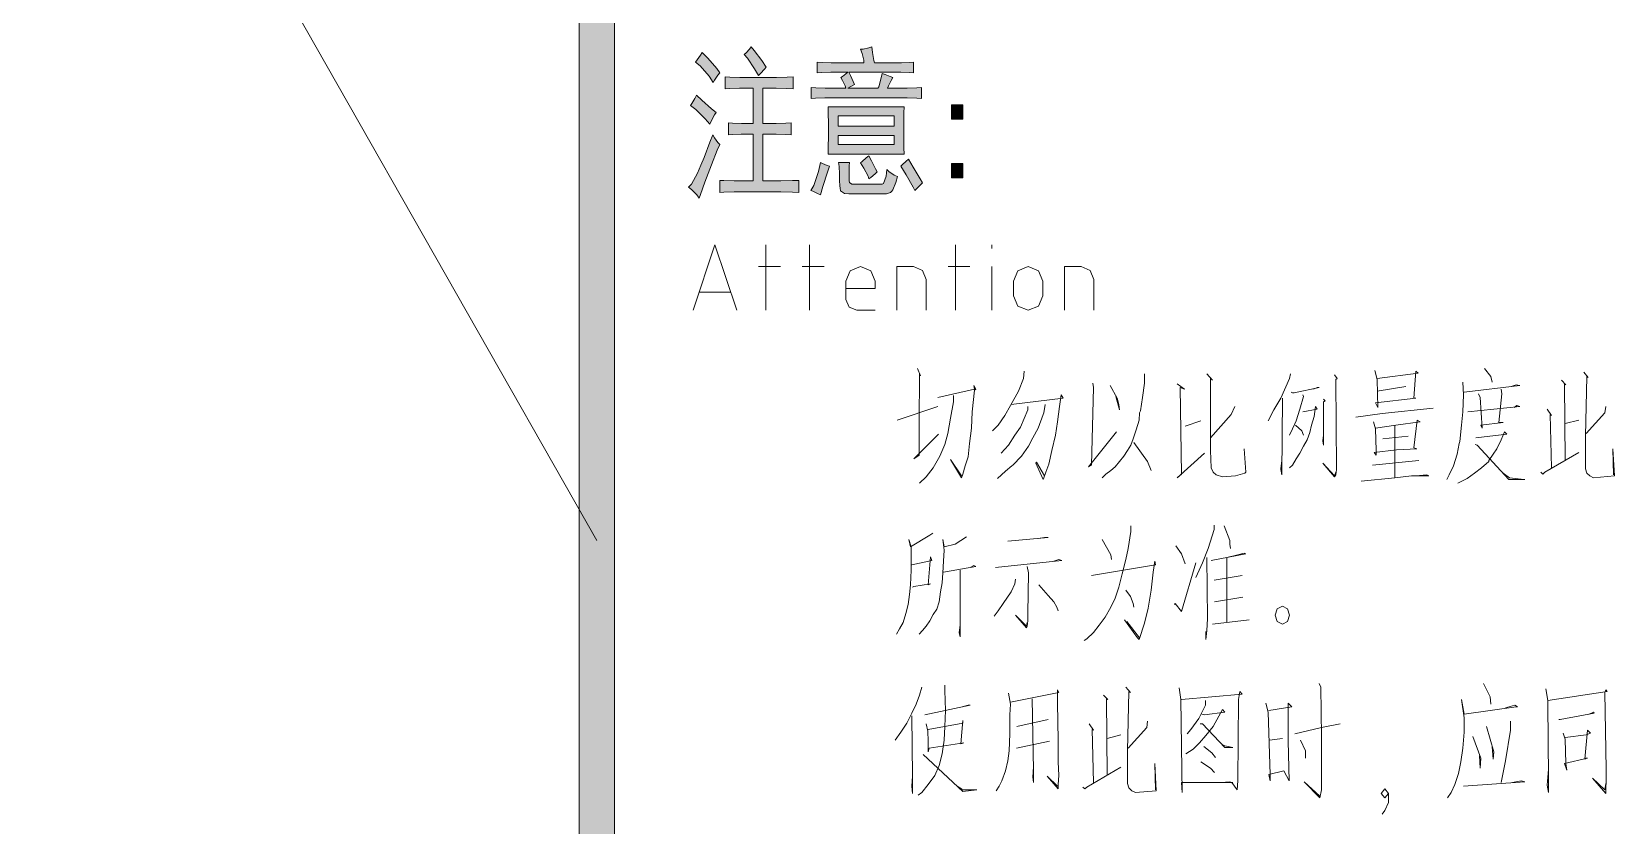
# Model space of a CAD drawing. Header units: millimetres. Extents: x 803 to 707111, y 130 to 2706464.
# Drawn here: x 698311 to 702777, y 2687046 to 2689285 of the extents above; entities that cross this region are included whole.
import ezdxf

# ---------------------------------------------------------------- set-up
doc = ezdxf.new("R2010")
doc.units = ezdxf.units.MM

msp = doc.modelspace()

# ---------------------------------------------------------------- hatches: boundary and pattern name
h = msp.add_hatch(color=0)
h.dxf.hatch_style = 2
h.paths.add_polyline_path([(699956.1, 2636390), (699856.1, 2636390), (699856.1, 2705263.6), (699956.1, 2705263.6)])
h = msp.add_hatch(color=0)
h.dxf.hatch_style = 2
h.paths.add_polyline_path([(700203.4, 2689226.4), (700219.3, 2689210), (700244.6, 2689181.3), (700253.2, 2689168.8), (700247.2, 2689162.4), (700237.8, 2689148.6), (700234.3, 2689141.8), (700222.7, 2689159.8), (700197.8, 2689188.6), (700184.1, 2689199.3), (700188.8, 2689205.7), (700198.7, 2689219.1)])
h = msp.add_hatch(color=0)
h.dxf.hatch_style = 2
h.paths.add_polyline_path([(700322.3, 2689220.8), (700327.1, 2689225.5), (700336.5, 2689236.2), (700341.2, 2689242.7), (700349.8, 2689232.4), (700371.3, 2689203.6), (700384.2, 2689184.7), (700379, 2689179.6), (700368.3, 2689167.5), (700362.7, 2689161.5), (700351.1, 2689180.4), (700330.9, 2689210)])
h = msp.add_hatch(color=0)
h.dxf.hatch_style = 2
h.paths.add_polyline_path([(700579.1, 2689170.5), (700566.6, 2689170.5), (700540.9, 2689169.7), (700527.6, 2689168.8), (700527.6, 2689199.3), (700541.7, 2689198.4), (700567.5, 2689197.6), (700579.1, 2689197.6), (700659.8, 2689197.6), (700659.4, 2689204.5), (700654.7, 2689223.8), (700650.4, 2689235.4), (700658.1, 2689236.2), (700673.5, 2689239.7), (700681.7, 2689242.7), (700684.3, 2689226.4), (700688.1, 2689203.6), (700689.9, 2689197.6), (700751.7, 2689197.6), (700765.4, 2689197.6), (700789, 2689198.4), (700799.3, 2689199.3), (700799.3, 2689168.8), (700787.8, 2689169.7), (700764.1, 2689170.5), (700751.7, 2689170.5), (700616.9, 2689170.5), (700621.6, 2689161.5), (700629.8, 2689144.4), (700632.8, 2689136.2), (700613.9, 2689125.5), (700699.3, 2689125.5), (700701.9, 2689129.8), (700707.9, 2689150.8), (700711.3, 2689166.7), (700719.5, 2689164.1), (700734.1, 2689158.5), (700741, 2689155.9), (700736.2, 2689147.8), (700728.9, 2689132.8), (700726.4, 2689125.5), (700766.7, 2689125.5), (700781.7, 2689125.5), (700809.2, 2689126.3), (700822.1, 2689127.2), (700822.1, 2689096.7), (700809.2, 2689097.6), (700781.7, 2689098.4), (700766.7, 2689098.4), (700564.1, 2689098.4), (700549.9, 2689098.4), (700523.3, 2689097.6), (700511.3, 2689096.7), (700511.3, 2689127.2), (700524.1, 2689126.3), (700550.3, 2689125.5), (700564.1, 2689125.5), (700608.7, 2689125.5), (700606.6, 2689132.8), (700599.7, 2689147.8), (700595, 2689155.9), (700599.3, 2689158.5), (700608.7, 2689165.8), (700613.9, 2689170.5)])
h = msp.add_hatch(color=0)
h.dxf.hatch_style = 2
h.paths.add_polyline_path([(700400.5, 2689155.9), (700413.4, 2689155.9), (700443, 2689156.8), (700460.2, 2689157.7), (700460.2, 2689123.7), (700441.7, 2689124.6), (700412.5, 2689125.5), (700401.8, 2689125.5), (700374.7, 2689125.5), (700374.7, 2689026.3), (700400.5, 2689026.3), (700412.1, 2689026.3), (700439.1, 2689027.1), (700454.6, 2689028), (700454.6, 2688993.7), (700439.6, 2688994.9), (700412.5, 2688995.8), (700400.5, 2688995.8), (700374.7, 2688995.8), (700374.7, 2688864), (700408.6, 2688864), (700425, 2688864), (700458.4, 2688864.8), (700476, 2688865.7), (700476, 2688831.8), (700458.4, 2688832.6), (700425.4, 2688833.5), (700409.9, 2688833.5), (700311.2, 2688833.5), (700293.6, 2688833.5), (700264.8, 2688832.6), (700253.2, 2688831.8), (700253.2, 2688865.7), (700264, 2688864.8), (700293.6, 2688864), (700312.5, 2688864), (700347.7, 2688864), (700347.7, 2688995.8), (700326.2, 2688995.8), (700313.3, 2688995.8), (700288.9, 2688994.9), (700277.7, 2688993.7), (700277.7, 2689028), (700288.9, 2689027.1), (700314.2, 2689026.3), (700327.5, 2689026.3), (700347.7, 2689026.3), (700347.7, 2689125.5), (700322.3, 2689125.5), (700308.6, 2689125.5), (700281.6, 2689124.6), (700268.2, 2689123.7), (700268.2, 2689157.7), (700281.6, 2689156.8), (700309.5, 2689155.9), (700323.6, 2689155.9)])
h = msp.add_hatch(color=0)
h.dxf.hatch_style = 2
h.paths.add_polyline_path([(700187.1, 2689105.7), (700202.6, 2689092), (700230, 2689067.5), (700242.5, 2689056.8), (700238.2, 2689050.8), (700229.6, 2689034.4), (700224.9, 2689024.6), (700212, 2689039.6), (700185, 2689065.8), (700170.8, 2689076.5), (700174.6, 2689082.1), (700182.8, 2689096.7)])
h = msp.add_hatch(color=0)
h.paths.add_polyline_path([(700773.6, 2689073.1), (700772.7, 2689055.9), (700772.3, 2689022.8), (700772.3, 2689006.5), (700772.3, 2688991.1), (700772.7, 2688957.6), (700773.6, 2688940), (700558.5, 2688940), (700559.3, 2688957.6), (700559.8, 2688991.9), (700559.8, 2689008.2), (700559.8, 2689024.6), (700559.3, 2689056.8), (700558.5, 2689073.1)])
h.paths.add_polyline_path([(700745.2, 2689019), (700745.2, 2689047.7), (700586.8, 2689047.7), (700586.8, 2689019)])
h.paths.add_polyline_path([(700745.2, 2688966.6), (700745.2, 2688991.9), (700586.8, 2688991.9), (700586.8, 2688966.6)])
h = msp.add_hatch(color=0)
h.dxf.hatch_style = 2
h.paths.add_polyline_path([(700938.5, 2689038.7), (700907.1, 2689038.7), (700907.1, 2689078.7), (700938.5, 2689078.7)])
h = msp.add_hatch(color=0)
h.dxf.hatch_style = 2
h.paths.add_polyline_path([(700253.2, 2688966.6), (700245.9, 2688950.7), (700229.2, 2688909.5), (700220.2, 2688885), (700211.1, 2688860.1), (700198.7, 2688825.3), (700195.3, 2688815.5), (700188.4, 2688824.5), (700173.4, 2688839.9), (700165.2, 2688846), (700172.9, 2688855), (700189.7, 2688886.3), (700199.1, 2688908.2), (700208.6, 2688930.5), (700225.3, 2688973), (700233, 2688993.7), (700237.8, 2688985.9), (700247.6, 2688972.2)])
h = msp.add_hatch(color=0)
h.dxf.hatch_style = 2
h.paths.add_polyline_path([(700562.8, 2688905.6), (700556.8, 2688888.5), (700543.9, 2688848.1), (700537, 2688824.5), (700528.9, 2688828.8), (700515.5, 2688835.2), (700510, 2688836.9), (700518.1, 2688851.5), (700531.4, 2688891), (700537, 2688916.4), (700543, 2688912.9), (700555.9, 2688907.4)])
h = msp.add_hatch(color=0)
h.dxf.hatch_style = 2
h.paths.add_polyline_path([(700619.4, 2688916.4), (700618.6, 2688906.5), (700618.2, 2688890.2), (700618.2, 2688883.7), (700618.2, 2688878.6), (700618.6, 2688868.7), (700618.6, 2688864), (700619, 2688859.7), (700625.5, 2688855), (700631.5, 2688855), (700711.3, 2688855), (700715.2, 2688856.7), (700722.1, 2688877.7), (700724.6, 2688896.6), (700730.2, 2688890.2), (700745.2, 2688880.3), (700754.7, 2688876.9), (700750, 2688859.7), (700741.8, 2688839.1), (700738.4, 2688835.2), (700734.9, 2688831.8), (700723.4, 2688827.9), (700715.2, 2688827.9), (700616.9, 2688827.9), (700605.3, 2688828.8), (700593.3, 2688836.5), (700592.4, 2688843.4), (700591.5, 2688850.3), (700591.1, 2688865.7), (700591.1, 2688874.7), (700591.1, 2688883.7), (700589.8, 2688904.8), (700588.5, 2688916.4)])
h = msp.add_hatch(color=0)
h.dxf.hatch_style = 2
h.paths.add_polyline_path([(700673.5, 2688934.4), (700680.8, 2688920.7), (700692.9, 2688898.3), (700697.6, 2688889.3), (700691.6, 2688883.7), (700679.6, 2688873.9), (700673.5, 2688869.6), (700671.4, 2688877.7), (700659.8, 2688900.1), (700650.4, 2688914.7), (700654.7, 2688918.9), (700666.2, 2688928.8)])
h = msp.add_hatch(color=0)
h.dxf.hatch_style = 2
h.paths.add_polyline_path([(700785.6, 2688925.4), (700798.5, 2688903.1), (700818.2, 2688869.6), (700824.7, 2688858.8), (700818.7, 2688852.4), (700807.9, 2688841.7), (700803.2, 2688836.9), (700798.5, 2688846.8), (700778.7, 2688881.2), (700764.1, 2688905.6), (700768, 2688909.9), (700778.7, 2688919.8)])
h = msp.add_hatch(color=0)
h.dxf.hatch_style = 2
h.paths.add_polyline_path([(700938.5, 2688873), (700907.1, 2688873), (700907.1, 2688912.9), (700938.5, 2688912.9)])

# ---------------------------------------------------------------- linework, layer by layer
at = {"color": 0, "lineweight": 0}
for points in [[(689792.2, 2705623.9), (699906.3, 2687849.4)], [(700177.7, 2688499), (700239.1, 2688684.1), (700300.9, 2688499)], [(700382.9, 2688499), (700382.9, 2688684.1)], [(700506.5, 2688499), (700506.5, 2688684.1)], [(700917.8, 2688499), (700917.8, 2688684.1)], [(701020.5, 2688673.8), (701020.5, 2688684.1)], [(700362.7, 2688622.3), (700424.1, 2688622.3)], [(700485.9, 2688622.3), (700547.7, 2688622.3)], [(700691.6, 2688581.1), (700679.6, 2688610.2), (700650.4, 2688622.3), (700621.2, 2688610.2), (700609.1, 2688581.1)], [(700609.1, 2688529.5), (700609.1, 2688581.1)], [(700691.6, 2688581.1), (700691.6, 2688560.4), (700609.1, 2688560.4)], [(700753, 2688499), (700753, 2688622.3), (700799.3, 2688622.3)], [(700835.4, 2688586.2), (700825.1, 2688611.5), (700799.3, 2688622.3)], [(700835.4, 2688586.2), (700835.4, 2688499)], [(700897.2, 2688622.3), (700958.6, 2688622.3)], [(701020.5, 2688499), (701020.5, 2688622.3)], [(701164.3, 2688581.1), (701152.3, 2688610.2), (701123.5, 2688622.3), (701094.3, 2688610.2), (701082.3, 2688581.1)], [(701082.3, 2688539.8), (701082.3, 2688581.1)], [(701164.3, 2688581.1), (701164.3, 2688539.8)], [(701226.1, 2688499), (701226.1, 2688622.3), (701272.5, 2688622.3)], [(701308.5, 2688586.2), (701297.8, 2688611.5), (701272.5, 2688622.3)], [(701308.5, 2688586.2), (701308.5, 2688499)], [(700282.8, 2688550.1), (700195.3, 2688550.1)], [(701082.3, 2688539.8), (701094.3, 2688511.1), (701123.5, 2688499), (701152.3, 2688511.1), (701164.3, 2688539.8)], [(700609.1, 2688529.5), (700618.2, 2688508.1), (700640.1, 2688499)], [(700691.6, 2688499), (700640.1, 2688499)], [(700810.9, 2688334.6), (700819.1, 2688314.4), (700816.9, 2688321.7), (700815.2, 2688177), (700815.2, 2688090.3), (700800.6, 2688080.4), (700870.2, 2688149.1)], [(701112.3, 2688326.9), (701110.2, 2688306.7), (701096, 2688271.1), (701073.7, 2688230.3), (701057.4, 2688202.4), (701038.9, 2688174.5), (701022.6, 2688159)], [(701451.9, 2688319.6), (701451.9, 2688299), (701451.9, 2688293.8), (701445.9, 2688253), (701439.9, 2688215.3), (701437.8, 2688210.1), (701436.1, 2688189.5), (701427.9, 2688161.6), (701419.7, 2688136.3), (701413.3, 2688118.2), (701403.4, 2688103.2), (701393.1, 2688087.7), (701381.1, 2688072.7), (701368.7, 2688057.3), (701356.6, 2688046.9), (701342, 2688037.1), (701332.2, 2688026.8)], [(701627.1, 2688319.6), (701643.4, 2688301.5), (701637.4, 2688306.7), (701637.4, 2688253), (701637.4, 2688199.8), (701637.4, 2688151.3), (701637.4, 2688115.6), (701637.4, 2688113.5), (701637.4, 2688103.2), (701639.6, 2688054.7), (701645.6, 2688042.2), (701653.7, 2688034.5), (701671.8, 2688029.3), (701708.7, 2688031.9), (701734.9, 2688039.6), (701737, 2688042.2), (701733.2, 2688108.3)], [(701863.3, 2688319.6), (701861.1, 2688306.7), (701836.6, 2688250.9), (701816.5, 2688217.8), (701800.1, 2688186.9)], [(701987.3, 2688317), (701995.5, 2688306.7), (701991.6, 2688304.1), (701993.4, 2688052.1), (701993.4, 2688049.5), (701991.6, 2688034.5), (701987.3, 2688029.3), (701954.7, 2688067.6), (701987.3, 2688031.9), (701991.6, 2688042.2)], [(702101.5, 2688329.5), (702107.6, 2688304.1), (702109.7, 2688225.1), (702103.3, 2688238), (702217.5, 2688250.9), (702211.5, 2688250.9), (702217.5, 2688326.9), (702223.5, 2688321.7), (702107.6, 2688306.7)], [(702410.7, 2688334.6), (702429.1, 2688311.9), (702433, 2688296.4)], [(702691.5, 2688324.3), (702703.9, 2688309.3), (702699.6, 2688311.9), (702695.8, 2688144), (702695.8, 2688072.7), (702695.8, 2688052.1), (702699.6, 2688039.6), (702707.8, 2688031.9), (702718.1, 2688026.8), (702777.3, 2688031.9), (702773, 2688108.3), (702775.2, 2688034.5)], [(700868, 2688253), (700971.9, 2688276.2), (700969.8, 2688286.5), (700975.8, 2688276.2), (700971.9, 2688273.6), (700965.5, 2688212.7), (700963.8, 2688166.7), (700957.3, 2688123.4), (700953.5, 2688085.2), (700945.3, 2688059.8), (700939.3, 2688037.1), (700935, 2688026.8), (700904.5, 2688077.9), (700935, 2688031.9)], [(701305.5, 2688293.8), (701307.7, 2688281.4), (701301.7, 2688062.4), (701293.5, 2688057.3), (701372.9, 2688156.4)], [(701354.5, 2688286.5), (701374.7, 2688250.9), (701379, 2688232.9), (701381.1, 2688217.8), (701370.8, 2688255.6)], [(701543.8, 2688291.2), (701564, 2688276.2), (701552, 2688281.4), (701555.8, 2688037.1), (701543.8, 2688026.8), (701621.1, 2688095.5)], [(701865.4, 2688268.5), (701869.3, 2688265.9), (701873.6, 2688265.9), (701944.8, 2688281.4), (701938.4, 2688281.4), (701928.5, 2688276.2)], [(702107.6, 2688271.1), (702189.1, 2688283.9)], [(702349.7, 2688296.4), (702351.9, 2688260.8), (702349.7, 2688212.7), (702345.8, 2688174.5), (702341.5, 2688128.5), (702339.4, 2688123.4), (702333.4, 2688092.9), (702323.1, 2688059.8), (702311.1, 2688034.5), (702305.1, 2688021.6)], [(702354, 2688268.5), (702510.7, 2688286.5), (702500.4, 2688288.7), (702486.2, 2688283.9)], [(702394.4, 2688263.3), (702398.7, 2688253), (702404.7, 2688166.7), (702400.8, 2688174.5), (702463.5, 2688182.2), (702451.5, 2688182.2), (702459.6, 2688263.3), (702457.5, 2688276.2)], [(702628.4, 2688301.5), (702640.8, 2688288.7), (702636.5, 2688291.2), (702638.7, 2688075.3)], [(700753.8, 2688189.5), (700868, 2688227.7)], [(700912.7, 2688258.2), (700912.7, 2688240.6), (700904.5, 2688194.6), (700896.4, 2688151.3), (700888.2, 2688120.8), (700874.1, 2688087.7), (700855.6, 2688054.7), (700835.4, 2688029.3), (700816.9, 2688011.7)], [(701171.2, 2688232.9), (701167.3, 2688210.1), (701165.1, 2688204.9), (701151, 2688166.7), (701136.8, 2688138.8), (701124.4, 2688115.6), (701104.2, 2688087.7), (701079.7, 2688062.4), (701077.6, 2688059.8), (701059.5, 2688044.8), (701036.8, 2688024.2)], [(701122.2, 2688227.7), (701122.2, 2688217.8), (701102, 2688169.3), (701085.7, 2688146.6), (701067.3, 2688118.2), (701047.1, 2688095.5)], [(701075.4, 2688232.9), (701222.2, 2688250.9), (701216.2, 2688260.8), (701211.9, 2688227.7), (701205.9, 2688184.3), (701199.9, 2688146.6), (701189.6, 2688103.2), (701181.5, 2688065), (701173.3, 2688042.2), (701167.3, 2688026.8), (701165.1, 2688021.6), (701145, 2688067.6), (701146.7, 2688070.1), (701169.4, 2688031.9)], [(701637.4, 2688138.8), (701696.2, 2688204.9), (701706.5, 2688227.7)], [(701840.9, 2688250.9), (701838.8, 2688034.5), (701836.6, 2688049.5), (701836.6, 2688052.1), (701838.8, 2688075.3)], [(701898, 2688260.8), (701899.8, 2688255.6), (701889.9, 2688220), (701879.6, 2688186.9), (701869.3, 2688164.2), (701861.1, 2688146.6)], [(701898, 2688212.7), (701938.4, 2688220), (701934.5, 2688227.7), (701930.2, 2688199.8), (701922.5, 2688174.5), (701918.2, 2688153.9), (701910.1, 2688133.7), (701899.8, 2688115.6), (701889.9, 2688095.5), (701879.6, 2688080.4), (701869.3, 2688062.4), (701861.1, 2688054.7)], [(701956.9, 2688248.3), (701961.1, 2688243.2), (701956.9, 2688240.6), (701956.9, 2688118.2), (701954.7, 2688131.1), (701956.9, 2688146.6)], [(702048.3, 2688197.2), (702121.7, 2688207.5), (702266.4, 2688222.5)], [(702363.9, 2688212.7), (702510.7, 2688227.7), (702502.6, 2688230.3), (702494.4, 2688225.1)], [(702752.9, 2688227.7), (702750.7, 2688210.1), (702697.9, 2688151.3)], [(701566.2, 2688171.9), (701610.8, 2688186.9)], [(702097.3, 2688184.3), (702103.3, 2688164.2), (702105.4, 2688103.2), (702105.4, 2688090.3), (702099.4, 2688098), (702162.5, 2688105.8), (702219.6, 2688108.3), (702211.5, 2688110.9), (702221.3, 2688189.5), (702229.5, 2688184.3), (702160.4, 2688174.5), (702103.3, 2688166.7)], [(702588, 2688220), (702600, 2688202.4), (702596.1, 2688204.9), (702600, 2688054.7)], [(702677.3, 2688189.5), (702638.7, 2688179.6)], [(701877.4, 2688174.5), (701895.9, 2688159), (701899.8, 2688146.6)], [(702123.9, 2688136.3), (702195.1, 2688144)], [(702158.2, 2688174.5), (702158.2, 2688026.8)], [(702386.2, 2688138.8), (702473.8, 2688149.1), (702467.8, 2688156.4), (702457.5, 2688133.7), (702445.4, 2688108.3), (702435.1, 2688092.9), (702423.1, 2688075.3), (702423.1, 2688072.7), (702402.5, 2688054.7), (702382.3, 2688039.6), (702361.7, 2688024.2), (702335.5, 2688011.7)], [(701470.4, 2688046.9), (701460.1, 2688072.7), (701421.5, 2688125.9)], [(702384.5, 2688120.8), (702390.5, 2688118.2), (702479.8, 2688021.6), (702524.9, 2688021.6), (702522.7, 2688021.6), (702481.9, 2688026.8), (702463.5, 2688039.6)], [(702569.5, 2688042.2), (702575.5, 2688037.1), (702581.6, 2688042.2), (702677.3, 2688098)], [(702095.1, 2688062.4), (702225.6, 2688075.3)], [(702062.9, 2688016.5), (702158.2, 2688026.8), (702205, 2688031.9), (702254, 2688031.9), (702248, 2688034.5), (702217.5, 2688031.9)], [(700853.9, 2687870.1), (700845.7, 2687864.9), (700790.8, 2687831.8), (700786.5, 2687852.5), (700792.9, 2687831.8), (700792.9, 2687765.7), (700790.8, 2687724.9), (700788.6, 2687697), (700784.7, 2687669.1), (700778.3, 2687643.8), (700770.1, 2687618.5), (700760.3, 2687600.4), (700752.1, 2687585.4)], [(701413.3, 2687890.7), (701413.3, 2687875.2), (701405.1, 2687827.1), (701399.1, 2687796.2), (701388.8, 2687755.9), (701379, 2687717.6), (701368.7, 2687687.2), (701356.6, 2687661.4), (701340.3, 2687633.5), (701324, 2687610.7), (701307.7, 2687590.1), (701289.2, 2687572.5), (701281.1, 2687567.4)], [(701647.7, 2687893.2), (701647.7, 2687880.4), (701631.4, 2687827.1), (701615.1, 2687786.3), (701596.6, 2687745.5)], [(701676.1, 2687890.7), (701692.4, 2687849.9), (701692.4, 2687839.6), (701694.5, 2687827.1)], [(700949.6, 2687860.2), (700917, 2687839.6), (700886.5, 2687831.8), (700882.2, 2687852.5), (700886.5, 2687822), (700884.4, 2687791.5), (700882.2, 2687758.4), (700880.1, 2687730.1), (700876.2, 2687704.8), (700871.9, 2687676.9), (700865.9, 2687656.2), (700855.6, 2687641.2), (700845.7, 2687623.2), (700835.4, 2687608.2), (700825.1, 2687595.3), (700815.2, 2687585.4)], [(701065.5, 2687847.3), (701179.3, 2687857.6), (701169.4, 2687857.6), (701151, 2687855)], [(701358.4, 2687796.2), (701356.6, 2687809.1), (701332.2, 2687852.5)], [(701539.5, 2687834.4), (701555.8, 2687811.7), (701566.2, 2687783.8)], [(700796.8, 2687717.6), (700800.6, 2687720.2), (700847.9, 2687727.5), (700841.4, 2687724.9), (700847.9, 2687803.9), (700851.7, 2687793.6), (700794.6, 2687781.2)], [(700884.4, 2687760.6), (700975.8, 2687776), (700969.8, 2687778.6), (700959.5, 2687773.5)], [(701030.8, 2687773.5), (701218, 2687793.6), (701209.8, 2687796.2), (701195.6, 2687791.5)], [(701120.5, 2687776), (701124.4, 2687758.4), (701122.2, 2687643.8), (701122.2, 2687623.2), (701120.5, 2687608.2), (701118.3, 2687603), (701087.9, 2687638.6), (701118.3, 2687608.2), (701120.5, 2687618.5)], [(701395.3, 2687625.8), (701431.8, 2687575.1), (701436.1, 2687569.9), (701451.9, 2687615.9), (701462.3, 2687658.8), (701470.4, 2687709.9), (701476.4, 2687760.6), (701480.7, 2687791.5), (701482.9, 2687781.2), (701301.7, 2687750.7)], [(701535.7, 2687669.1), (701537.8, 2687671.7), (701555.8, 2687648.9), (701596.6, 2687786.3)], [(701627.1, 2687801.4), (701629.3, 2687628.3), (701627.1, 2687595.3), (701625, 2687569.9), (701625, 2687592.7)], [(701639.6, 2687793.6), (701737, 2687811.7), (701733.2, 2687814.2), (701714.7, 2687809.1), (701684.2, 2687801.4), (701684.2, 2687618.5)], [(700931.2, 2687765.7), (700931.2, 2687577.7), (700929, 2687590.1), (700931.2, 2687610.7)], [(701087.9, 2687740.4), (701085.7, 2687727.5), (701075.4, 2687704.8), (701053.1, 2687671.7), (701038.9, 2687651.5), (701026.9, 2687636.1)], [(701647.7, 2687737.8), (701726.7, 2687750.7)], [(701153.1, 2687724.9), (701179.3, 2687694.5), (701195.6, 2687676.9), (701203.8, 2687661.4), (701208.1, 2687651.5)], [(701399.1, 2687709.9), (701411.6, 2687691.9), (701419.7, 2687671.7), (701421.5, 2687661.4)], [(701649.4, 2687676.9), (701728.9, 2687689.7)], [(701401.3, 2687621), (701437.8, 2687575.1), (701436.1, 2687575.1)], [(701643.4, 2687613.3), (701747.3, 2687625.8)], [(700823.4, 2687436), (700816.9, 2687413.2), (700807.1, 2687387.9), (700794.6, 2687362.6), (700780.5, 2687334.2), (700764.1, 2687308.9), (700747.8, 2687286.2)], [(700888.2, 2687441.1), (700888.2, 2687426.1), (700890.4, 2687369.9), (700888.2, 2687324.4), (700886.5, 2687286.2), (700880.1, 2687247.9), (700871.9, 2687214.9), (700859.9, 2687187), (700841.4, 2687161.6), (700823.4, 2687138.5), (700813.1, 2687130.7)], [(701067.3, 2687418.4), (701073.7, 2687387.9), (701071.5, 2687357.4), (701071.5, 2687303.8), (701069.4, 2687255.7), (701065.5, 2687227.8), (701059.5, 2687199.4), (701049.2, 2687171.5), (701041.1, 2687156.5), (701032.9, 2687143.6)], [(701073.7, 2687393.1), (701209.8, 2687421), (701205.9, 2687428.7), (701205.9, 2687390.5), (701208.1, 2687286.2), (701208.1, 2687232.5), (701208.1, 2687225.2), (701209.8, 2687187), (701208.1, 2687161.6), (701208.1, 2687148.8), (701177.2, 2687184.4), (701205.9, 2687156.5)], [(701399.1, 2687436), (701411.6, 2687421), (701407.3, 2687423.5), (701403.4, 2687255.7), (701403.4, 2687184.4), (701403.4, 2687163.8), (701407.3, 2687151.3), (701415.5, 2687143.6), (701425.8, 2687138.5), (701484.6, 2687143.6), (701480.7, 2687220), (701482.9, 2687146.2)], [(701549.8, 2687433.8), (701553.7, 2687400.8), (701558, 2687138.5), (701555.8, 2687166.4), (701700.5, 2687166.4), (701690.2, 2687168.9), (701670.1, 2687166.4)], [(701555.8, 2687400.8), (701726.7, 2687415.8), (701720.7, 2687423.5), (701716.9, 2687400.8), (701714.7, 2687171.5), (701712.6, 2687146.2), (701698.4, 2687166.4)], [(701944.8, 2687446.3), (701948.7, 2687436), (701950.8, 2687296.5), (701950.8, 2687209.7), (701950.8, 2687146.2), (701946.6, 2687123.4), (701901.9, 2687168.9), (701946.6, 2687128.2)], [(702408.5, 2687446.3), (702427, 2687408.1), (702429.1, 2687387.9)], [(702583.7, 2687431.3), (702589.7, 2687398.2), (702589.7, 2687387.9), (702591.9, 2687181.8), (702591.9, 2687138.5), (702588, 2687159.1), (702591.9, 2687204.6)], [(702589.7, 2687398.2), (702756.7, 2687423.5), (702752.9, 2687428.7), (702750.7, 2687421), (702754.6, 2687204.6), (702754.6, 2687196.8), (702754.6, 2687174.1), (702752.9, 2687146.2), (702752.9, 2687135.9), (702715.9, 2687179.2), (702750.7, 2687146.2), (702752.9, 2687163.8)], [(700831.5, 2687357.4), (700959.5, 2687385.3), (700953.5, 2687385.3), (700937.2, 2687380.2)], [(701134.7, 2687402.9), (701138.5, 2687202), (701138.5, 2687166.4), (701136.8, 2687181.8), (701138.5, 2687212.3)], [(701336, 2687413.2), (701348.5, 2687400.8), (701344.2, 2687402.9), (701346.3, 2687187)], [(701623.3, 2687398.2), (701623.3, 2687385.3), (701604.8, 2687347.1), (701582.5, 2687316.6), (701572.2, 2687303.8)], [(701794.1, 2687390.5), (701800.1, 2687365.1), (701806.2, 2687189.5), (701806.2, 2687171.5), (701802.3, 2687189.5), (701844.8, 2687199.4), (701859.4, 2687171.5), (701857.2, 2687283.6), (701857.2, 2687390.5), (701867.6, 2687380.2), (701802.3, 2687369.9)], [(702469.9, 2687377.6), (702496.1, 2687385.3), (702504.3, 2687380.2), (702500.4, 2687380.2), (702354, 2687360), (702345.8, 2687400.8), (702354, 2687349.7), (702354, 2687308.9), (702349.7, 2687263.4), (702343.7, 2687225.2), (702337.7, 2687192.1), (702327.4, 2687161.6), (702317.1, 2687138.5), (702306.8, 2687123.4)], [(700794.6, 2687354.8), (700796.8, 2687184.4), (700796.8, 2687135.9), (700794.6, 2687156.5), (700796.8, 2687184.4)], [(700835.4, 2687332.1), (700839.7, 2687311.5), (700841.4, 2687283.6), (700841.4, 2687253.1), (700843.6, 2687263.4), (700941.5, 2687278.4), (700933.3, 2687275.8), (700939.3, 2687342), (700939.3, 2687334.2), (700841.4, 2687316.6)], [(701179.3, 2687344.5), (701091.7, 2687324.4)], [(701295.2, 2687332.1), (701307.7, 2687314.1), (701303.4, 2687316.6), (701307.7, 2687166.4)], [(701460.1, 2687339.4), (701458.4, 2687321.8), (701405.1, 2687263.4)], [(701613, 2687360), (701621.1, 2687357.4), (701678.2, 2687365.1), (701671.8, 2687372.4), (701645.6, 2687324.4), (701625, 2687299), (701606.9, 2687278.4), (701588.5, 2687260.8), (701568.3, 2687247.9)], [(701608.7, 2687332.1), (701615.1, 2687332.1), (701678.2, 2687265.5), (701700.5, 2687265.5), (701678.2, 2687270.7), (701667.9, 2687275.8)], [(701875.3, 2687303.8), (701950.8, 2687321.8), (702003.7, 2687332.1)], [(702484.1, 2687339.4), (702484.1, 2687314.1), (702469.9, 2687227.8), (702457.5, 2687166.4)], [(702620.6, 2687344.5), (702624.5, 2687344.5), (702720.2, 2687362.6), (702718.1, 2687365.1), (702706.1, 2687360)], [(701090, 2687263.4), (701183.6, 2687283.6)], [(701385, 2687301.2), (701346.3, 2687291.3)], [(701804.4, 2687286.2), (701840.9, 2687291.3)], [(701891.6, 2687286.2), (701906.2, 2687255.7), (701906.2, 2687235.1)], [(702378, 2687296.5), (702400.8, 2687235.1), (702398.7, 2687207.2), (702396.5, 2687242.8)], [(702416.7, 2687324.4), (702437.3, 2687253.1), (702435.1, 2687232.5), (702433, 2687268.1)], [(702632.6, 2687306.3), (702638.7, 2687288.7), (702640.8, 2687220), (702642.9, 2687202), (702636.5, 2687220), (702701.8, 2687235.1), (702697.9, 2687235.1), (702693.6, 2687232.5), (702701.8, 2687314.1), (702709.9, 2687306.3), (702697.9, 2687301.2), (702638.7, 2687293.9)], [(700827.3, 2687245.4), (700939.3, 2687141), (700978, 2687146.2), (700937.2, 2687146.2), (700935, 2687148.8), (700923, 2687156.5)], [(701619, 2687268.1), (701641.3, 2687250.5), (701651.6, 2687237.6)], [(701277.2, 2687153.9), (701283.2, 2687148.8), (701289.2, 2687153.9), (701385, 2687209.7)], [(701610.8, 2687225.2), (701637.4, 2687207.2), (701649.4, 2687194.7)], [(702351.9, 2687156.5), (702524.9, 2687168.9), (702514.6, 2687171.5), (702490.1, 2687166.4)], [(702121.7, 2687077.5), (702129.9, 2687087.8), (702140.2, 2687110.5), (702140.2, 2687135.9), (702129.9, 2687148.8), (702119.6, 2687135.9), (702129.9, 2687123.4), (702140.2, 2687135.9)]]:
    msp.add_lwpolyline(points, dxfattribs=at)
for points in [[(699956.1, 2636390), (699856.1, 2636390), (699856.1, 2705263.6), (699956.1, 2705263.6)], [(700203.4, 2689226.4), (700219.3, 2689210), (700244.6, 2689181.3), (700253.2, 2689168.8), (700247.2, 2689162.4), (700237.8, 2689148.6), (700234.3, 2689141.8), (700222.7, 2689159.8), (700197.8, 2689188.6), (700184.1, 2689199.3), (700188.8, 2689205.7), (700198.7, 2689219.1)], [(700322.3, 2689220.8), (700327.1, 2689225.5), (700336.5, 2689236.2), (700341.2, 2689242.7), (700349.8, 2689232.4), (700371.3, 2689203.6), (700384.2, 2689184.7), (700379, 2689179.6), (700368.3, 2689167.5), (700362.7, 2689161.5), (700351.1, 2689180.4), (700330.9, 2689210)], [(700579.1, 2689170.5), (700566.6, 2689170.5), (700540.9, 2689169.7), (700527.6, 2689168.8), (700527.6, 2689199.3), (700541.7, 2689198.4), (700567.5, 2689197.6), (700579.1, 2689197.6), (700659.8, 2689197.6), (700659.4, 2689204.5), (700654.7, 2689223.8), (700650.4, 2689235.4), (700658.1, 2689236.2), (700673.5, 2689239.7), (700681.7, 2689242.7), (700684.3, 2689226.4), (700688.1, 2689203.6), (700689.9, 2689197.6), (700751.7, 2689197.6), (700765.4, 2689197.6), (700789, 2689198.4), (700799.3, 2689199.3), (700799.3, 2689168.8), (700787.8, 2689169.7), (700764.1, 2689170.5), (700751.7, 2689170.5), (700616.9, 2689170.5), (700621.6, 2689161.5), (700629.8, 2689144.4), (700632.8, 2689136.2), (700613.9, 2689125.5), (700699.3, 2689125.5), (700701.9, 2689129.8), (700707.9, 2689150.8), (700711.3, 2689166.7), (700719.5, 2689164.1), (700734.1, 2689158.5), (700741, 2689155.9), (700736.2, 2689147.8), (700728.9, 2689132.8), (700726.4, 2689125.5), (700766.7, 2689125.5), (700781.7, 2689125.5), (700809.2, 2689126.3), (700822.1, 2689127.2), (700822.1, 2689096.7), (700809.2, 2689097.6), (700781.7, 2689098.4), (700766.7, 2689098.4), (700564.1, 2689098.4), (700549.9, 2689098.4), (700523.3, 2689097.6), (700511.3, 2689096.7), (700511.3, 2689127.2), (700524.1, 2689126.3), (700550.3, 2689125.5), (700564.1, 2689125.5), (700608.7, 2689125.5), (700606.6, 2689132.8), (700599.7, 2689147.8), (700595, 2689155.9), (700599.3, 2689158.5), (700608.7, 2689165.8), (700613.9, 2689170.5)], [(700400.5, 2689155.9), (700413.4, 2689155.9), (700443, 2689156.8), (700460.2, 2689157.7), (700460.2, 2689123.7), (700441.7, 2689124.6), (700412.5, 2689125.5), (700401.8, 2689125.5), (700374.7, 2689125.5), (700374.7, 2689026.3), (700400.5, 2689026.3), (700412.1, 2689026.3), (700439.1, 2689027.1), (700454.6, 2689028), (700454.6, 2688993.7), (700439.6, 2688994.9), (700412.5, 2688995.8), (700400.5, 2688995.8), (700374.7, 2688995.8), (700374.7, 2688864), (700408.6, 2688864), (700425, 2688864), (700458.4, 2688864.8), (700476, 2688865.7), (700476, 2688831.8), (700458.4, 2688832.6), (700425.4, 2688833.5), (700409.9, 2688833.5), (700311.2, 2688833.5), (700293.6, 2688833.5), (700264.8, 2688832.6), (700253.2, 2688831.8), (700253.2, 2688865.7), (700264, 2688864.8), (700293.6, 2688864), (700312.5, 2688864), (700347.7, 2688864), (700347.7, 2688995.8), (700326.2, 2688995.8), (700313.3, 2688995.8), (700288.9, 2688994.9), (700277.7, 2688993.7), (700277.7, 2689028), (700288.9, 2689027.1), (700314.2, 2689026.3), (700327.5, 2689026.3), (700347.7, 2689026.3), (700347.7, 2689125.5), (700322.3, 2689125.5), (700308.6, 2689125.5), (700281.6, 2689124.6), (700268.2, 2689123.7), (700268.2, 2689157.7), (700281.6, 2689156.8), (700309.5, 2689155.9), (700323.6, 2689155.9)], [(700187.1, 2689105.7), (700202.6, 2689092), (700230, 2689067.5), (700242.5, 2689056.8), (700238.2, 2689050.8), (700229.6, 2689034.4), (700224.9, 2689024.6), (700212, 2689039.6), (700185, 2689065.8), (700170.8, 2689076.5), (700174.6, 2689082.1), (700182.8, 2689096.7)], [(700773.6, 2689073.1), (700772.7, 2689055.9), (700772.3, 2689022.8), (700772.3, 2689006.5), (700772.3, 2688991.1), (700772.7, 2688957.6), (700773.6, 2688940), (700558.5, 2688940), (700559.3, 2688957.6), (700559.8, 2688991.9), (700559.8, 2689008.2), (700559.8, 2689024.6), (700559.3, 2689056.8), (700558.5, 2689073.1)], [(700938.5, 2689038.7), (700907.1, 2689038.7), (700907.1, 2689078.7), (700938.5, 2689078.7)], [(700745.2, 2689019), (700745.2, 2689047.7), (700586.8, 2689047.7), (700586.8, 2689019)], [(700253.2, 2688966.6), (700245.9, 2688950.7), (700229.2, 2688909.5), (700220.2, 2688885), (700211.1, 2688860.1), (700198.7, 2688825.3), (700195.3, 2688815.5), (700188.4, 2688824.5), (700173.4, 2688839.9), (700165.2, 2688846), (700172.9, 2688855), (700189.7, 2688886.3), (700199.1, 2688908.2), (700208.6, 2688930.5), (700225.3, 2688973), (700233, 2688993.7), (700237.8, 2688985.9), (700247.6, 2688972.2)], [(700745.2, 2688966.6), (700745.2, 2688991.9), (700586.8, 2688991.9), (700586.8, 2688966.6)], [(700562.8, 2688905.6), (700556.8, 2688888.5), (700543.9, 2688848.1), (700537, 2688824.5), (700528.9, 2688828.8), (700515.5, 2688835.2), (700510, 2688836.9), (700518.1, 2688851.5), (700531.4, 2688891), (700537, 2688916.4), (700543, 2688912.9), (700555.9, 2688907.4)], [(700619.4, 2688916.4), (700618.6, 2688906.5), (700618.2, 2688890.2), (700618.2, 2688883.7), (700618.2, 2688878.6), (700618.6, 2688868.7), (700618.6, 2688864), (700619, 2688859.7), (700625.5, 2688855), (700631.5, 2688855), (700711.3, 2688855), (700715.2, 2688856.7), (700722.1, 2688877.7), (700724.6, 2688896.6), (700730.2, 2688890.2), (700745.2, 2688880.3), (700754.7, 2688876.9), (700750, 2688859.7), (700741.8, 2688839.1), (700738.4, 2688835.2), (700734.9, 2688831.8), (700723.4, 2688827.9), (700715.2, 2688827.9), (700616.9, 2688827.9), (700605.3, 2688828.8), (700593.3, 2688836.5), (700592.4, 2688843.4), (700591.5, 2688850.3), (700591.1, 2688865.7), (700591.1, 2688874.7), (700591.1, 2688883.7), (700589.8, 2688904.8), (700588.5, 2688916.4)], [(700673.5, 2688934.4), (700680.8, 2688920.7), (700692.9, 2688898.3), (700697.6, 2688889.3), (700691.6, 2688883.7), (700679.6, 2688873.9), (700673.5, 2688869.6), (700671.4, 2688877.7), (700659.8, 2688900.1), (700650.4, 2688914.7), (700654.7, 2688918.9), (700666.2, 2688928.8)], [(700785.6, 2688925.4), (700798.5, 2688903.1), (700818.2, 2688869.6), (700824.7, 2688858.8), (700818.7, 2688852.4), (700807.9, 2688841.7), (700803.2, 2688836.9), (700798.5, 2688846.8), (700778.7, 2688881.2), (700764.1, 2688905.6), (700768, 2688909.9), (700778.7, 2688919.8)], [(700938.5, 2688873), (700907.1, 2688873), (700907.1, 2688912.9), (700938.5, 2688912.9)], [(701861.1, 2687638.6), (701855.1, 2687656.7), (701840.9, 2687664), (701826.3, 2687656.7), (701820.3, 2687638.6), (701826.3, 2687620.6), (701840.9, 2687613.3), (701855.1, 2687620.6)]]:
    msp.add_lwpolyline(points, close=True, dxfattribs=at)

doc.saveas('drawing.dxf')
